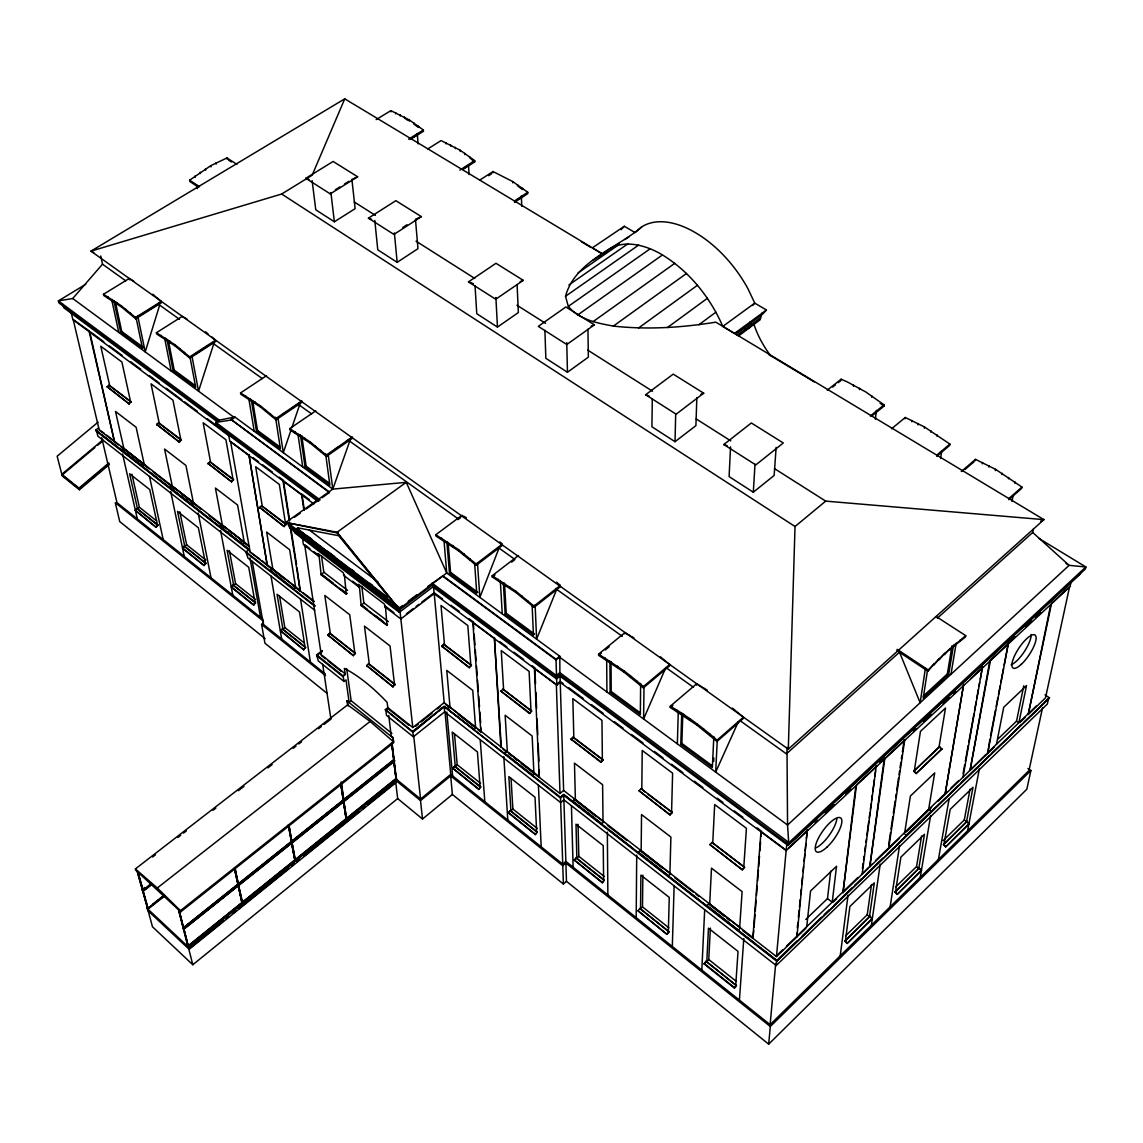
<?xml version="1.0" encoding="UTF-8"?>
<svg xmlns="http://www.w3.org/2000/svg" width="1143" height="1143" viewBox="0 0 1143 1143"><rect width="100%" height="100%" fill="white"/><g stroke="black" fill="none" stroke-linecap="round" stroke-linejoin="round"><path stroke-width="1.5" d="M660.411 656.825L669.655 664.569L669.627 665.84L643.352 687.872L624.021 672.127L624.021 670.841L598.618 654.096L624.921 632.622L630.193 635.665M624.921 633.894L624.921 632.622M630.307 676.97L630.307 675.699L624.021 670.841M636.58 682.1L636.594 680.828L630.307 675.699M636.194 917.6L636.708 855.05M637.937 910.728L667.026 934.388L668.998 931.616L639.894 908.471L637.937 910.728L667.026 934.388M638.994 790.727L670.112 814.93L672.27 812.287L641.137 788.656L638.994 790.727L670.112 814.93M640.637 683.414L640.351 714.618L610.133 692.372L609.933 661.111M639.894 908.471L668.998 931.959M641.137 788.656L645.366 792.256M641.152 850.706L641.537 814.559L670.898 837.062L669.927 873.081M641.809 789.17L642.223 750.48L672.613 773.182L671.584 811.759M643.352 687.872L643.366 686.6L669.655 664.569M643.98 686.614L643.609 719.018L665.826 667.512M668.355 931.102L669.269 897.412L640.894 875.152L640.537 908.985L642.495 906.885L642.866 875.138M652.296 398.821L651.924 426.782L675.027 441.698L695.916 425.625L696.844 397.621M675.027 441.698L675.699 413.723M438.712 710.975L444.184 706.631L412.752 732.234L385.334 709.603L387.806 707.674L412.794 727.548L444.17 702.631L501.306 747.151L494.376 637.623L500.905 747.479M732.434 708.117L743.35 717.204L743.264 718.476L717.018 741.45L696.887 725.062L670.284 707.46L670.312 706.188L696.601 683.814L702.145 687.029M677.156 711.603L677.199 710.332L670.312 706.188M677.356 743.864L678.285 711.546M672.327 946.475L674.113 886.082M713.832 736.578L712.332 767.596L680.771 744.379L681.742 713.261M680.771 744.379L681.857 743.436L682.785 714.046M788.299 749.179L795.028 526.509L825.703 501.12L1043.93 519.636L788.299 749.179L90.954 251.131L344.743 98.841L602.732 254.103M683.643 715.732L683.685 714.461L677.199 710.332M690.172 720.176L690.215 718.904L683.685 714.461M696.558 685.086L696.601 683.814M696.887 725.062L696.93 723.79L690.215 718.904M703.445 730.12L703.488 728.848L696.93 723.79M709.989 735.463L710.046 734.192L703.488 728.848M701.816 970.05L704.674 909.928M713.675 761.481L713.832 758.023M709.889 844.591L742.364 869.837L744.55 867.108L712.046 842.448L709.889 844.591L742.364 869.837M704.117 963.963L706.131 961.163L736.406 985.595L734.406 988.081L704.117 963.963L706.131 961.163M730.563 446.856L729.091 476.602L753.308 492.219L774.154 475.431L776.126 447.413M712.046 842.448L744.522 867.494M717.018 741.45L717.075 740.178L743.35 717.204M717.275 740.05L715.675 772.096L738.407 721.633M709.689 903.984L711.489 868.151L742.121 891.626L739.678 927.302M712.746 842.977L714.675 804.572L746.436 828.304L743.822 866.565M735.763 984.723L738.035 951.405L708.474 928.202L706.788 961.692L708.76 959.534L710.375 928.102M749.979 323.269L749.737 327.612L745.022 329.898M753.308 492.219L755.009 464.229M734.406 988.081L736.435 985.252M738.264 930.488L740.378 927.859L709.003 903.441L706.917 905.542L738.292 929.988M739.421 1000.096L743.793 938.603M752.837 938.232L760.995 831.475L786.17 850.206L776.468 956.605L752.837 938.232L753.78 930.731M754.051 927.173L755.009 914.714M755.28 911.157L756.095 900.484M756.509 895.14L757.195 886.239M757.595 880.91L758.423 870.223M758.695 866.665L759.509 855.993M759.924 850.649L760.595 841.748M761.009 836.419L761.424 831.075M762.081 313.011L760.138 319.783L738.435 336.099M786.984 747.308L787.556 825.032L788.827 844.52L559.899 674.641L559.813 656.253L446.727 572.986L406.265 482.317L332.813 489.118L285.736 522.48L337.185 532.952L399.136 609.105L446.727 572.986L443.97 540.268M565.856 861.393L562.742 864.108L560.47 797.214L563.713 794.456L565.856 861.393L770.125 1024.642L775.697 963.478M566.471 881.324L563.385 884.025L562.785 865.765L565.885 863.051L566.471 881.324L768.682 1044.159L770.296 1026.5L1030.9 770.511L1027.943 768.51M433.497 586.745L434.126 593.66L556.812 685.186L560.241 682.385L786.213 850.592L786.97 842.177M444.184 706.631L444.656 711.86L560.67 802.586L563.899 799.829L776.211 965.521L776.683 960.491L797.2 940.732M430.525 717.49L412.752 732.234L412.652 731.363L444.084 706.374L560.513 798.071L563.742 795.314L776.754 961.249L1049.517 697.816L1045.045 694.915M495.719 299.252L523.265 280.349L495.976 263.29L468.459 281.892L495.719 299.252L495.891 297.523L497.462 327.084L518.336 312.568L517.107 284.75M294.108 529.438L294.623 532.738L399.293 612.377L432.854 586.945L556.527 678.971L559.984 676.156L787.97 845.434L788.27 842.22M871.538 416.223L883.968 406.151L884.11 404.851L865.794 391.978L847.577 382.048L841.119 379.205L840.991 380.505L838.233 382.691M796.785 933.088L796.9 936.96L807.301 829.704M797.314 927.83L797.857 922.572M798.385 917.315L799.1 910.314M799.457 906.799L800.171 899.798M800.7 894.54L801.243 889.283M801.772 884.025L802.486 877.01M803.029 871.752L803.558 866.494M804.1 861.25L804.801 854.235M805.158 850.735L805.872 843.72M806.415 838.462L806.944 833.204M853.45 386.32L853.578 385.02M859.479 389.606L859.607 388.306M806.744 926.673L810.573 890.954L836.547 866.251L832.233 902.17L827.489 898.612L830.704 871.223M871.652 397.178L871.795 395.878M875.381 419.167L876.381 410.451M855.807 786.17L842.977 892.654L862.165 874.195L876.295 765.553M842.977 892.654L856.536 784.755L876.81 765.91M905.113 418.781L905.285 417.481L924.516 426.982L949.89 444.084L949.704 445.399L936.76 456.3M840.234 955.819L848.035 895.255M911.828 421.767L912 420.467M844.891 941.118L870.023 916.243L872.166 918.915L847.092 943.489L844.891 941.118L870.023 916.243M845.491 940.246L849.892 906.513L874.309 882.853L869.466 916.772L867.237 914.743L871.509 884.511M847.092 943.489L872.238 918.429M918.086 424.867L918.258 423.567M862.394 868.609L863.108 863.365M863.579 859.879L864.051 856.378M864.751 851.135L865.465 845.906M865.937 842.405L866.408 838.919M866.88 835.419L868.751 821.446M869.223 817.959L869.937 812.716M870.409 809.215L871.109 803.972M871.58 800.486L872.295 795.242M872.766 791.756L874.409 779.526M874.881 776.026L875.595 770.796M924.344 428.282L924.516 426.982M869.766 866.88L884.839 758.438L904.727 739.935L888.625 848.749L869.766 866.88L884.325 758.08L879.739 762.352M930.745 432.111L930.931 430.797M936.974 436.14L937.146 434.826M871.38 925.23L880.196 864.237M940.618 458.443L941.632 451.456M888.668 844.906L890.483 832.618M890.997 829.104L892.812 816.816M893.326 813.302L895.14 801.014M895.669 797.514L896.183 793.999M896.698 790.485L898.512 778.197M899.027 774.697L899.555 771.182M900.07 767.667L900.841 762.41M901.37 758.895L901.884 755.38M902.399 751.88L904.213 739.592M925.401 668.384L920.144 702.745L899.512 652.196M890.14 906.828L899.555 845.591M927.516 670.255L923.215 698.202L948.619 674.784L953.548 644.995M928.202 669.941L897.184 649.353L896.998 650.638L928.002 671.227L928.202 669.941L944.704 653.41L965.721 635.651L936.246 616.577M894.998 892.097L919.315 868.008L921.429 870.637L897.184 894.412L894.998 892.097L919.315 868.008M904.113 833.376L906.37 835.533M913.743 771.339L939.56 746.665L941.818 749.222L916.086 773.54L913.743 771.339L939.56 746.665M895.598 891.226L900.898 857.121L924.487 834.261L918.786 868.537L916.557 866.565L921.601 836.004M904.727 832.475L910.399 796.028L934.703 772.911L928.616 809.515M914.371 770.411L920.444 731.406L945.504 708.046L938.989 747.193M897.184 894.412L921.515 870.152M916.086 773.54L941.918 748.665M928.002 671.227L934.031 663.897M933.831 665.183L939.389 658.511M975.293 460.672L975.508 459.372L995.567 469.33L1021.928 487.061L1021.685 488.361L1008.812 499.691M939.189 659.797L944.704 653.41M944.504 654.696L950.09 648.481M923.201 696.173L947.347 673.941L951.962 645.909M982.308 463.815L982.523 462.515M949.89 649.781L955.062 645.281L955.277 643.995M950.99 674.284L956.162 643.238M988.824 467.073L989.052 465.758M920.272 877.238L930.645 815.616M931.359 811.487L929.159 808.987L906.613 830.975M955.062 645.281L960.163 641.123L960.377 639.823M965.721 635.651L965.506 636.951L960.163 641.123M995.339 470.63L995.567 469.33M963.349 686.071L945.047 794.499L962.963 777.269L982.494 666.798M945.047 794.499L963.649 684.328M1002.011 474.602L1002.24 473.302M938.417 859.436L949.061 799.214M943.475 844.677L967.021 821.36L969.107 823.932L945.632 846.934L943.475 844.677L967.021 821.36M1008.469 478.788L1008.712 477.488M944.061 843.82L950.19 809.373L973.022 787.27L966.507 821.86L964.292 819.931L970.064 789.099M945.632 846.934L969.207 823.431M1014.884 483.26L1015.127 481.946M1012.026 501.434L1012.984 496.205M963.12 773.454L964.706 764.71M965.349 761.209L968.207 745.479M968.835 741.978L973.922 714.004M974.565 710.503L976.151 701.773M976.779 698.273L978.365 689.529M979.008 686.029L979.637 682.528M980.28 679.042L981.866 670.298M989.652 661.597L970.064 770.439L987.681 753.494L1008.483 642.637L1014.927 636.651M970.064 770.439L990.467 660.183L1008.983 642.966M967.592 830.79L979.422 768.51M987.681 753.494L989.867 739.364M990.524 735.906L995.51 710.003M996.182 706.545L997.839 697.916M998.511 694.458L1000.168 685.814M1000.839 682.371L1003.497 668.555M1004.154 665.097L1008.14 644.366M937.36 618.163L1032.7 532.467L1033.358 529.109M996.453 744.293L1003.725 707.288L1026.528 685.6L1018.899 722.719L1016.541 721.162L1023.785 685.729M1050.688 604.79L1028.243 714.489L1045.488 697.902L1069.634 586.545L1051.546 603.375L1028.243 714.489M1042.602 707.517L1028.971 770.553L770.125 1024.642M1071.062 581.944L1070.062 586.545L786.213 850.592M1030.9 770.511L1026.828 789.241L768.682 1044.159M1049.517 697.816L776.754 961.249M1040.73 521.122L1043.93 519.636L715.804 322.155C682.014 327.627 647.495 329.87 613.377 326.084C597.189 323.112 579.358 319.783 568.314 306.381L565.499 296.294C575.158 260.861 616.677 248.631 641.98 226.7A91.654 52.607 54.1 0 1 694.915 232.386A91.669 52.621 54.1 0 1 748.022 288.865L754.751 303.124L766.439 310.01L763.138 313.639L735.549 334.356M159.663 305.124L145.204 351.901L137.746 315.882L137.746 316.982L148.076 310.525M213.755 343.843L198.539 391.177L192.095 356.802M318.968 500.877L216.17 424.424L215.813 422.424L219.242 420.138L234.844 416.995L332.813 489.118L350.001 440.426M290.679 431.068L283.307 452.671L278.006 418.209M291.822 427.739L299.766 404.465M499.348 547.297L479.86 597.389L477.474 562.97M557.012 588.559L536.596 639.166L535.138 604.818M344.743 98.841L312.139 175.236L281.664 194.024L90.954 251.131L93.74 252.517M330.27 193.881L330.898 192.524L334.37 221.799L355.116 208.655L351.915 179.408L357.645 176.779L333.142 161.463L305.81 178.294L330.27 193.881L357.645 176.779M602.275 882.796L604.233 880.096L576.243 857.85L574.3 860.036L602.275 882.796L604.233 880.096M574.315 860.536L576.243 857.85M535.31 834.619L537.224 831.961L510.335 810.544L508.406 812.673L535.31 834.619L537.224 831.961M508.435 813.173L510.335 810.544M478.746 789.456L480.631 786.855L454.7 766.196L452.785 768.282L478.746 789.456L480.631 786.855M452.828 768.768L454.7 766.196M399.136 609.105L337.085 532.238L285.736 522.48M667.041 933.902L668.998 931.616M218.17 421.081L58.864 302.881L58.393 300.895L72.723 298.509L102.513 264.19L100.727 255.989M303.738 649.724L305.524 647.267L282.421 628.864L280.564 630.793L303.738 649.724L280.564 630.793M280.649 631.293L282.421 628.864M427.896 586.359L442.927 575.858L556.012 659.325L556.812 685.186M253.746 605.09L255.489 602.675L233.215 584.973L231.372 586.845L253.746 605.09L231.472 587.345L233.215 584.973M204.111 565.542L205.84 563.185L184.323 546.083L182.509 547.911L204.111 565.542L182.609 548.411L184.323 546.083M156.177 527.352L157.877 525.023L137.074 508.492L135.274 510.292L156.177 527.352L135.274 510.292M135.388 510.792L137.074 508.492M752.565 305.538L754.751 303.124L722.805 326.412C710.203 297.437 689.515 271.577 662.454 254.946C645.109 244.373 618.834 237.287 603.104 254.375L592.303 247.874L624.321 226.271L635.122 232.629L641.98 226.7M621.092 229.714L624.321 226.271M303.667 649.224L305.524 647.267M578.044 824.274L578.815 856.307L576.858 858.336L576.001 824.217L603.247 845.591L603.604 879.596M253.646 604.59L255.489 602.675M600.904 762.324L603.018 759.738L573.172 737.092L571.043 739.092L600.904 762.324L603.018 759.738M571.057 739.65L573.172 737.092M511.05 778.397L512.864 809.03L510.921 811.016L508.849 776.654L535.024 797.228L536.624 831.49M204.011 565.042L205.84 563.185M529.495 713.461L531.595 710.932L502.977 689.172L500.863 691.115L529.495 713.461L531.595 710.932M742.393 869.294L744.55 867.108M156.062 526.837L157.877 525.023M454.5 733.92L457.186 764.724L455.271 766.639L452.214 732.091L477.431 751.937L480.06 786.398M469.344 667.626L471.416 665.155L443.884 644.223L441.784 646.109L469.344 667.626L441.784 646.109M392.978 686.786L395.021 684.371L368.732 663.697L366.632 665.555L392.978 686.786L366.632 665.555M441.827 646.667L443.884 644.223M670.127 814.387L672.27 812.287M845.763 935.717L867.237 914.743M895.798 886.854L916.557 866.565M943.089 840.662L964.292 819.931M366.703 666.098L368.732 663.697M353.358 655.596L355.373 653.21L329.77 633.079L327.684 634.908L353.358 655.596L327.684 634.908M583.344 809.93L601.561 824.103L603.647 821.917L574.758 799.086L572.714 801.572M327.77 635.451L329.77 633.079M906.456 835.004L931.445 810.973M802.329 935.788L821.56 917.272M824.117 914.8L829.246 909.857M834.376 904.927L852.335 887.64M854.893 885.168L861.308 878.996M866.437 874.052L883.11 858.007M886.954 854.292L893.369 848.12M897.212 844.42L913.871 828.318M919.001 823.431L945.933 797.5M949.776 793.799L957.477 786.384M961.32 782.684L976.708 767.867M981.837 762.924L989.538 755.523M992.095 753.051L1007.483 738.235M1013.898 732.049L1021.585 724.648M1024.157 722.176L1038.258 708.589M1044.673 702.416L1048.517 698.716L1047.359 704.017L776.211 965.521M997.839 739.121L1016.541 721.162M775.983 956.234L782.655 949.833M786.413 946.218L857.85 877.538M871.809 864.122L862.165 874.195M875.581 860.493L947.133 791.713M950.962 788.013L958.648 780.64M985.952 754.394L962.963 777.269M987.209 753.18L1036.23 706.06M776.468 956.605L805.829 928.316M832.776 902.399L836.619 898.698M862.279 874.024L868.694 867.851M889.225 848.106L899.498 838.233M905.913 832.075L931.574 807.387M937.989 801.229L944.404 795.057M988.038 753.094L994.453 746.936M1020.113 722.247L1025.242 717.318M805.815 919.386L827.489 898.612M284.121 526.523L286.093 524.223L261.747 505.706L259.69 507.421L284.121 526.523L259.69 507.421M279.621 596.346L284.807 627.507L282.935 629.264L277.063 594.317L299.495 611.948L305.01 646.867M259.79 507.978L261.747 505.706M788.827 844.52L1085.407 568.971L1085.85 566.957L1038.701 538.296M787.97 845.434L1079.992 574.1M815.002 822.546L817.559 820.16M825.26 813.016L834.233 804.672M845.777 793.928L850.906 789.17M913.257 731.177L915.843 728.777M923.601 721.576L931.345 714.361M942.975 703.545L949.433 697.544M953.319 693.93L955.905 691.529M1025.242 627.05L1031.7 621.049M1035.572 617.449L1040.73 612.648M788.713 847.835L807.815 830.075M970.436 678.813L983.009 667.126M231.543 481.774L233.486 479.517L210.055 461.743L208.012 463.401L231.543 481.774L208.012 463.401M229.4 550.683L235.572 583.644L233.701 585.359L227.114 550.326L248.731 567.285L255.003 602.29M208.126 463.972L210.055 461.743M447.384 708.574L449.428 706.717L476.174 727.92L474.102 729.434L447.442 709.103M179.38 442.098L181.294 439.898L158.706 422.767L156.691 424.382L179.38 442.098L156.691 424.382M469.302 667.069L471.416 665.155M179.822 511.778L186.638 544.782L184.795 546.454L177.508 511.378L198.368 527.752L205.369 562.799M156.805 424.939L158.706 422.767M900.284 651.481L786.413 753.851L739.95 720.576M392.921 686.243L395.021 684.371M129.088 403.865L130.974 401.707L109.185 385.162L107.185 386.748L129.088 403.865L107.185 386.748M107.313 387.306L109.185 385.162M131.931 474.216L139.36 507.221L137.531 508.849L129.602 473.774L149.747 489.59L157.405 524.666M353.287 655.053L355.373 653.21M1009.04 498.391L1021.928 487.061M961.292 471.53L975.508 459.372M964.963 469.516L974.007 461.772M560.499 797.4L563.728 794.656L574.943 803.372M670.284 707.46L672.913 705.231M559.999 793.528L556.355 684.514L534.41 668.141L539.225 777.34L559.999 793.528L563.628 790.442L560.027 675.513M109.214 464.615L79.396 489.747L78.981 488.118L108.828 462.972M109.028 463.801L79.196 488.933L62.008 475.088L94.869 447.613M284.036 525.951L286.093 524.223M936.946 455L949.89 444.084M242.845 544.74L244.731 542.539L221.885 524.766L220.013 526.937M539.225 777.34L539.325 769.953M102.884 439.912L61.793 474.274L78.981 488.118M97.598 445.313L101.713 441.884M98.112 422.138L57.15 456.214L62.222 475.902L79.396 489.747M610.133 692.372L611.205 691.472L611.048 661.954M231.443 481.203L233.486 479.517M191.981 505.106L193.839 502.949L171.793 485.804L169.95 487.932M422.51 819.017L452.371 794.456L450.685 775.94L420.51 800.586L422.51 819.017L397.678 798.586L395.707 782.226L367.932 804.615M891.497 428.796L905.285 417.481M392.049 742.936L396.435 779.312L420.567 799.014L450.728 774.397L445.056 712.303M624.021 672.127L598.632 655.368L601.261 653.224M605.204 649.996L609.148 646.781M559.899 674.641L556.427 677.47L432.297 585.159L432.111 583.173L556.355 675.499L559.827 672.67L788.999 842.577L1085.85 566.957L1069.105 565.356L1066.048 563.485M557.641 683.471L560.213 681.371L563.07 683.5M148.161 910.885L152.49 926.787L192.796 964.749L397.678 798.586M870.309 416.052L884.11 404.851M179.265 441.541L181.294 439.898M556.012 659.325L559.813 656.253M144.718 464.744L142.761 466.315L121.487 449.742L123.43 448.185L144.804 465.115L123.43 448.185M242.387 902.47L294.794 860.279M295.208 859.95L346.115 818.974L343.629 801.386M346.529 818.645L395.992 778.826M395.807 780.398L396.064 782.526L189.152 949.304L178.651 910.257M189.295 945.461L396.735 779.126L188.624 947.261L147.247 908.485M188.509 946.79L396.735 779.126M223.499 920.987L188.781 948.976L192.796 964.749M226.285 918.758L229.057 916.515M233.229 913.157L236.001 910.914M238.773 908.685L288.765 868.394M291.551 866.151L294.322 863.922M297.109 861.679L299.88 859.45M304.052 856.093L359.588 811.33M362.374 809.087L365.146 806.844M187.781 946.104L396.007 778.512M344.757 799.328L394.464 760.252L394.592 761.252L183.752 929.188L394.535 760.752M385.848 710.16L386.491 715.389L413.337 736.821L444.656 711.86M183.137 927.887L393.721 759.652M238.387 884.068L291.408 841.705M291.822 841.362L343.3 800.243L340.828 783.769M343.714 799.914L393.706 759.966M183.266 928.359L343.9 800.071L341.171 781.955M183.38 928.845L394.464 760.252M239.987 883.925L290.179 843.791M295.637 861.079L292.008 842.348L342.057 802.343M345.243 799.786L392.449 762.067M347.843 704.702L135.388 868.909L135.703 870.08L180.751 911.814L393.721 742.721L393.106 737.635L391.235 736.121L388.749 715.489M415.623 726.262L418.338 724.091M421.067 721.919L431.983 713.261M437.44 708.931L440.169 706.76M503.349 582.659L505.149 614.091L533.438 634.908L534.51 634.036L506.235 613.248L504.549 583.559M433.254 715.318L435.983 713.146M128.959 403.293L130.974 401.707M832.704 387.063L835.462 384.877M322.283 650.553L316.597 654.839L318.297 660.954L343.943 681.428L345.986 679.856L349.129 702.273L347.101 700.959L347.643 704.86L370.118 721.433L393.378 741.678L393.106 737.635M180.751 911.814L180.451 910.657L393.578 741.521M827.289 390.149L841.119 379.205M152.791 904.127L163.992 895.326M164.349 895.369L147.861 908.342L143.132 890.954L151.476 884.439M164.535 895.54L147.604 908.814L137.503 871.738M164.563 896.083L147.947 909.142L137.146 871.409M560.299 585.416L560.327 586.702L534.067 607.362L534.01 606.09L560.299 585.416L556.498 582.173M198.353 187.109L189.881 181.48L189.652 180.208L210.769 165.664L226.971 157.948L236.887 164.363M505.149 614.091L506.235 613.248M723.805 444.541L751.337 422.981L783.298 442.984L755.794 464.915L723.805 444.541L727.177 445.699M135.388 868.909L157.305 887.968L370.118 721.433M385.434 710.475L387.906 708.546L387.163 702.402A97.355 35.976 52.1 0 0 344.386 668.455L345.257 674.613L342.8 676.485L316.725 655.711L322.412 651.439M151.362 884.239L142.732 890.954L142.118 889.654L144.918 887.468M142.832 890.326L151.219 883.468M143.089 891.283L151.648 884.611M152.576 857.021L155.391 854.85M177.894 837.462L180.708 835.29M183.509 833.104L186.323 830.932M213.041 810.273L215.856 808.101M238.344 790.713L243.973 786.355M267.876 767.882L272.091 764.624M293.179 748.308L295.994 746.136M298.809 743.964L301.623 741.793M318.497 728.748L321.297 726.562M324.112 724.391L331.141 718.961M138.003 872.566L143.046 890.14L142.118 889.654M348.929 702.431L351.144 700.716L346.686 668.584M534.067 607.362L515.907 592.517L492.276 576.986L492.19 575.715L518.465 555.541M492.276 576.986L495.033 574.872M511.621 562.142L514.379 560.013M342.8 676.485L345.129 673.727L321.24 654.725M406.422 613.777L413.352 608.505M416.123 606.404L418.909 604.29M421.681 602.19L432.768 593.76M434.126 593.66L400.836 618.949L384.791 606.704L384.505 604.176L358.445 584.316L358.759 586.859L359.416 586.373L352.587 581.173M502.42 545.34L476.188 565.299L476.102 564.013L502.349 544.054L499.905 541.953M703.702 393.192L676.142 414.18L645.638 394.749L673.213 374.132L703.702 393.192L700.988 394.264M286.093 523.223L287.193 522.437L289.736 527.88L398.607 610.662L432.297 585.159M474.645 563.485L476.745 593.203L449.47 573.129L450.542 572.314L448.099 542.568M384.791 606.704L385.448 606.219L386.963 625.392L387.548 624.321M402.607 605.49L398.378 608.676L398.607 610.662M408.222 601.247L416.652 594.86M387.148 597.803L387.92 596.132L338.785 535.738L297.909 527.88L297.023 528.509L387.148 597.803L387.92 596.132M737.121 335.285L760.295 317.883M386.963 625.392L361.145 605.561L363.874 602.89L361.802 586.402M361.145 605.561L359.416 586.373M321.483 555.698L323.84 572.2L321.14 574.815L346.258 594.117L344.4 574.929L343.757 575.415L358.759 586.859M476.188 565.299L458.643 550.926L435.912 536.024L435.797 534.738L462.015 515.25M457.972 519.622L460.729 517.565M698.902 324.741L715.947 312.153M346.258 594.117L346.829 593.06M766.439 310.01L734.506 333.456L722.805 326.412M326.941 693.244L264.933 643.195L261.59 624.407L263.633 622.906M667.412 327.57L707.417 298.28M321.14 574.815L319.068 555.612L313.825 551.626M313.868 601.718L300.223 591.074L297.066 567.985M638.537 328.027L697.487 285.25M544.911 330.413L545.84 358.302L567.457 372.261L588.359 357.145L587.945 329.241M302.123 536.024L303.424 544.654L318.426 556.098L319.068 555.612M337.085 532.238L406.265 482.317M337.185 532.952L338.299 532.138M613.377 326.084L686.5 273.477M267.262 565.399L248.903 454.557L267.262 565.399L250.131 552.04L230.557 441.484L248.474 454.857M592.917 321.754L674.784 263.319M594.374 324.826L566.799 344.529L538.282 326.369L565.842 306.981L594.374 324.826L591.145 326.155M297.18 529.509L297.909 527.88M577.615 315.039L662.454 254.946M294.465 517.279L300.295 513.15M306.11 509.035L316.297 501.806M322.112 497.691L329.398 492.533L329.041 491.804L231.086 419.495L234.844 416.995M98.669 428.039L95.669 429.982L249.288 549.597L246.088 551.869L246.245 552.755L314.554 606.076M250.131 552.04L259.761 558.956M568.314 306.381L650.181 248.774M326.412 456.443L352.487 438.24L352.33 436.955L326.241 455.157L326.412 456.443L310.382 443.255L289.908 429.911L289.708 428.625L315.754 410.837M565.499 296.294L638.623 245.102M578.144 272.906L618.163 245.073M325.598 453.6L329.856 485.132L305.081 466.916L306.153 466.173L301.852 436.397M568.885 284.993L627.836 243.873M335.07 449.256L337.871 447.299M346.3 441.427L349.101 439.469M737.149 332.342L751.108 322.669L750.037 322.04M603.104 254.375L607.476 251.403M614.748 246.459L619.106 243.502M624.935 239.544L629.293 236.587M275.506 417.238L280.392 448.756L256.446 431.14L257.518 430.411L252.632 400.664M281.992 414.838L286.193 411.994M290.393 409.151L300.18 402.522M233.458 418.495L231.186 420.024L215.813 422.424L320.111 499.948M240.559 392.921L260.318 405.751L275.849 418.552L301.881 400.922L302.052 402.207L276.049 419.838L260.518 407.037L240.773 394.206L240.559 392.921L266.519 375.69M514.436 201.068L527.752 192.267L512.721 181.566L493.004 171.536L479.703 180.165M515.379 200.997L522.737 196.125L521.351 195.939M514.493 202.354L527.795 193.553L527.752 192.267M114.514 441.827L89.583 331.199L73.209 319.569L99.17 429.882L114.514 441.827L89.168 331.456M374.79 220.456L377.776 249.817L397.164 262.333L417.967 248.674L415.466 219.285L421.396 216.641L395.835 200.668L368.417 218.17L393.935 234.429L421.396 216.641M402.822 227.471L407.037 224.742M488.632 175.693L491.59 173.779M99.47 430.125L103.97 433.054M215.513 340.2L215.741 341.486L189.895 358.159L189.652 356.887L215.513 340.2L211.626 336.842M194.767 354.316L209.598 344.743M190.124 357.688L195.71 387.377L173.136 370.761L174.193 370.075L168.378 340.414M459.9 170.078L474.674 160.606L460.115 150.204L441.084 140.575L427.796 148.933M462.458 169.15L468.33 165.378M462.944 169.464L474.759 161.877L474.674 160.606M592.774 260.475L601.304 255.018M113.929 300.838L120.701 332.17L142.432 348.158L143.489 347.486L121.758 331.499L115.372 301.909M189.895 358.159L175.208 346.015L156.677 333.999L156.42 332.727L182.208 316.411L186.952 319.026M120.701 332.17L121.758 331.499M335.399 189.709L339.914 186.909M344.414 184.094L348.915 181.28M161.206 301.423L161.463 302.695L135.746 318.783L135.474 317.511L161.206 301.423L156.205 297.08M151.033 308.667L159.877 303.138L159.148 302.495M408.608 139.189L423.367 130.002L409.237 119.886L390.877 110.614L376.147 119.615M411.28 138.36L418.624 133.788L417.281 133.617L418.109 143.847M410.194 139.532L423.467 131.259L423.367 130.002M135.746 318.783L121.558 307.038L103.77 295.537L103.499 294.265L129.159 278.521L133.702 281.007M85.754 284.264L58.393 300.895L219.242 420.138M520.151 281.678L523.265 280.349M95.669 429.982L99.37 433.026M246.245 552.755L247.931 558.027L314.711 610.248M645.638 394.749L648.981 395.907M468.459 281.892L473.316 283.621M368.417 218.17L371.604 219.313M305.81 178.294L308.953 179.422M103.499 294.265L121.287 305.752L135.474 317.511M463.486 516.093L466.43 517.75M156.42 332.727L174.95 344.729L189.652 356.887M289.708 428.625L310.21 441.97L326.241 455.157M435.797 534.738L458.543 549.64L476.102 564.013M492.19 575.715L515.85 591.231L534.01 606.09M405.851 119.072L408.18 120.458M581.416 241.759L590.545 247.245M768.61 354.444L814.259 381.919M631.507 636.422L633.994 637.965M703.531 687.843L707.417 690.258M354.301 201.997L375.39 215.384M416.052 241.187L474.788 278.449M516.965 305.21L545.582 323.369M587.745 350.129L652.51 391.22M696.187 418.938L730.82 440.912M774.497 468.63L825.703 501.12M334.37 221.799L315.768 209.798L312.11 180.565M497.462 327.084L476.774 313.725L475.045 285.921M281.664 194.024L795.028 526.509M228.586 160.12L231.415 161.963M947.347 673.941L948.619 674.784M189.652 180.208L199.539 186.78M518.893 186.909L522.565 189.509L522.508 188.238M102.513 264.19L125.744 280.835M159.134 304.738L179.465 319.297M212.855 343.2L262.233 378.547M298.537 404.536L311.596 413.895M349.358 440.927L458.257 518.893M498.905 548.011L514.879 559.441M555.541 588.545L622.335 636.365M667.355 668.598L693.487 687.314M257.518 430.411L280.064 446.984M306.153 466.173L329.555 483.36M450.542 572.314L477.831 592.374M174.193 370.075L195.367 385.648M611.205 691.472L640.051 712.689M681.857 743.436L711.989 765.596M72.723 298.509L234.601 417.738M329.398 492.533L231.086 419.495M442.67 576.158L556.027 659.854L559.499 657.054L787.556 825.032L1069.105 565.356L1032.7 532.467M217.299 421.724L63.737 307.71L62.951 304.424M91.011 332.256L103.784 341.757M109.457 345.986L122.23 355.487M130.745 361.817L140.689 369.218M149.204 375.547L159.134 382.948M166.235 388.22L181.837 399.836M184.68 401.95L197.453 411.451M207.397 418.852L215.913 425.182M220.17 428.354L228.686 434.683M568.785 687.743L583.044 698.359M591.617 704.731L603.033 713.218M614.448 721.719L623.006 728.091M631.565 734.463L642.98 742.95M654.396 751.451L662.954 757.823M671.527 764.181L682.942 772.682M694.358 781.169L702.916 787.541M717.19 798.157L722.89 802.415M734.306 810.901L742.864 817.274M757.137 827.889L759.995 830.018M220.999 429.282L318.025 501.491M228.9 435.74L72.838 319.583L70.823 310.982M253.032 457.643L258.561 461.758M262.69 464.844L272.348 472.059M279.249 477.202L283.393 480.289L289.679 520.622M309.139 499.491L301.981 494.147L304.324 509.921M434.154 592.717L442.527 598.961M450.913 605.219L459.3 611.462M469.073 618.763L473.259 621.878L473.788 628.964M499.948 641.78L506.921 646.981M513.907 652.182L523.665 659.468M532.038 665.712L534.838 667.798L535.524 683.643M493.947 637.951L472.831 622.221L480.889 731.891M313.782 503.877L229.8 441.227L228.571 434.311M880.153 403.279L883.968 406.151M309.353 530.052L378.276 582.173M573.186 737.478L603.033 760.124M648.21 794.414L672.255 812.673M109.285 385.562L131.059 402.093M158.791 423.153L181.38 440.298M210.126 462.143L233.558 479.917M307.896 536.338L312.125 539.539M327.584 551.269L334.613 556.612M351.472 569.4L354.287 571.543M369.76 583.273L372.561 585.402M297.023 528.509L387.034 596.803M287.193 522.437L400.236 608.262L398.378 608.676L289.422 525.894M571.043 739.092L600.889 761.781M261.818 506.092L286.164 524.608M443.913 644.609L471.445 665.555M531.609 711.317L502.977 689.172M500.863 691.115L529.466 712.903M309.896 548.626L304.652 544.625L321.369 655.611L325.355 658.768M385.448 606.219L393.864 612.634M323.84 572.2L347.586 590.402M363.874 602.89L388.349 621.649M321.783 574.343L332.942 582.916M341.328 589.345L346.901 593.646M361.788 605.076L367.232 609.248M375.375 615.505L383.534 621.763M321.054 574.243L346.186 593.546M361.074 604.976L386.891 624.821M470.945 158.934L474.759 161.877M106.713 435.183L249.517 546.225M563.628 790.442L753.237 937.846M225.985 528.28L221.885 524.766M228.671 530.366L244.731 542.539M115.457 442.712L118.258 444.898M121.058 447.07L149.019 468.816M153.205 472.073L175.579 489.475M182.58 494.919L200.754 509.049M209.14 515.579L225.914 528.623M228.714 530.809L231.515 532.981M239.901 539.496L248.288 546.025M573.515 798.971L596.046 816.502M607.319 825.26L627.036 840.591M641.123 851.549L662.24 867.98M674.913 877.838L693.229 892.069M696.044 894.269L698.859 896.455M708.717 904.127L724.205 916.172M727.019 918.358L729.834 920.544M742.521 930.402L752.38 938.074M169.836 487.404L191.881 504.577M219.913 526.409L242.759 544.211M572.7 801.057L601.575 823.546M563.713 794.456L776.826 960.406M102.17 435.197L156.634 477.603M159.42 479.789L212.484 521.108M215.27 523.28L239.016 541.768M241.802 543.939L248.788 549.383M577.744 805.558L580.544 807.744M608.562 829.561L632.379 848.106M639.38 853.564L663.197 872.109M670.198 877.567L694.015 896.112M696.816 898.298L699.63 900.484M702.431 902.656L724.848 920.115M727.648 922.301L730.448 924.487M733.249 926.659L755.666 944.118M758.466 946.304L761.267 948.49M764.067 950.662L776.683 960.491M95.883 430.868L249.445 550.483L249.288 549.597M262.39 560.999L300.623 590.788M303.352 592.917L314.268 601.418M501.306 747.151L539.625 776.997M294.708 586.516L272.334 568.743L270.334 570.443L294.051 588.945L296.108 587.602M267.448 565.699L284.193 578.758M292.565 585.287L299.552 590.731M445.656 704.602L449.856 707.874M458.257 714.418L475.045 727.505M477.845 729.691L480.646 731.877M503.034 749.322L505.835 751.508M508.635 753.694L511.435 755.866M514.236 758.052L517.036 760.238M521.237 763.51L538.039 776.597M315.311 606.047L97.841 436.14L96.583 430.84M444.084 706.374L560.47 797.214M329.827 633.465L355.43 653.596M368.775 664.083L395.064 684.743M139.36 507.221L156.605 520.908M186.638 544.782L205.84 560.027M235.572 583.644L255.532 599.504M578.815 856.307L604.218 876.481M642.495 906.885L668.926 927.873M708.76 959.534L736.349 981.437M137.146 508.849L157.948 525.38M184.394 546.425L205.911 563.542M233.286 585.316L255.561 603.033M576.258 858.193L604.233 880.439M706.103 961.492L736.406 985.595M327.998 660.883L341.271 671.441M387.906 708.546L408.723 725.105M284.807 627.507L304.138 642.88M457.186 764.724L480.617 783.355M512.864 809.03L537.21 828.404M316.597 654.839L342.671 675.613M385.334 709.603L412.766 731.606L413.337 736.821M574.3 860.036L602.275 882.31M704.145 963.478L734.449 987.609M282.478 629.221L305.581 647.624M454.728 766.539L480.66 787.198M510.364 810.887L537.239 832.304M452.785 768.282L478.717 788.97M508.406 812.673L535.281 834.133M262.89 619.263L116.972 502.649L101.727 437.755M263.276 621.049L115.286 502.691L119.729 521.579L265.205 638.723M565.885 863.051L770.296 1026.5M325.369 674.013L263.376 624.364L252.246 561.427M450.728 774.397L562.742 864.108M261.59 624.407L325.526 675.642M450.685 775.94L562.785 865.765M351.144 700.716L391.892 733.435M347.101 700.959L392.906 737.792M452.371 794.456L563.385 884.025M393.835 760.952L396.178 778.983L393.849 762.424M395.449 780.097L420.51 800.586M205.569 331.813L207.955 333.77M152.748 294.237L155.062 296.137M343.843 801.214L341.243 783.441M346.343 818.488L343.672 800.743L346.943 819.76M710.046 734.192L717.075 740.178M636.594 680.828L643.366 686.6M913.8 770.953L916.172 772.982M291.636 841.205L289.036 825.189M295.023 859.779L288.85 825.032M238.201 883.896L235.058 868.037M238.344 885.539L242.13 902.984L238.201 885.039M242.202 902.313L234.872 867.866M179.394 910.942L183.366 927.702M939.489 747.051L941.818 749.222M142.961 890.783L148.047 908.499L147.118 908.013L147.804 910.557L189.152 949.304M183.98 929.002L188.138 946.447M943.532 844.334L945.732 846.449M895.055 891.754L897.255 893.926M157.305 887.968L180.451 910.657M844.934 940.789L847.163 943.004M966.949 821.703L969.107 823.932M919.258 868.351L921.429 870.637M869.966 916.572L872.166 918.915M138.046 872.223L142.875 889.983M179.065 910.242L183.552 927.873L237.944 884.411L234.429 868.223M178.522 909.757L187.895 946.575M109.671 385.534L100.784 346.258L121.915 362.031L130.488 401.336M123.887 448.542L115.5 411.451L136.131 427.268L144.247 464.372M122.587 454.028L137.331 518.922M111.743 299.909L118.801 332.456M242.816 903.613L238.416 884.868M149.476 476.417L163.206 539.61M234.615 868.38L238.13 884.582L234.601 869.68M107.985 296.823L108.271 298.094M116.686 302.424L116.972 303.695M112.3 299.466L112.571 300.738M121.287 305.752L121.558 307.038M125.83 309.296L126.101 310.582M130.445 313.125L130.716 314.411M135.903 316.797L142.432 348.158M170.707 491.547L184.266 556.427M129.159 278.521L129.416 279.806M159.206 423.139L151.033 383.805L172.95 400.164L180.794 439.526M172.279 486.175L164.563 449.056L185.938 465.458L193.353 502.577M171.793 485.804L193.839 502.949M198.182 513.021L211.026 577.815M161.106 335.413L161.363 336.685M166.949 339.342L173.136 370.761M165.606 338.185L165.849 339.457M164.663 338.357L171.121 370.975M170.178 341.257L170.436 342.543M174.95 344.729L175.208 346.015M179.68 348.401L179.922 349.687M220.556 530.466L232.815 595.232M184.452 352.358L184.695 353.644M210.569 462.129L203.168 422.753L225.914 439.755L232.958 479.131M222.385 525.166L215.413 488.047L237.587 505.035L244.231 542.153M288.665 824.875L291.579 841.862L288.236 825.203M291.765 842.848L294.98 860.436L291.694 844.12M288.45 825.046L291.522 841.862M291.579 842.677L294.908 860.436M249.946 557.913L260.518 617.363M196.796 185.18L197.382 188.595M195.096 175.965L195.31 177.222M271.034 576.115L281.664 639.008M200.225 172.264L200.439 173.536M245.588 395.821L245.802 397.107M262.276 506.106L255.675 466.73L279.335 484.432L285.55 523.808M272.848 569.143L266.633 532.066L289.665 549.754L295.523 586.816M205.411 168.864L205.626 170.136M210.769 165.664L210.984 166.935M248.803 398.536L254.217 431.254M251.26 399.636L256.446 431.14M250.374 398.793L250.588 400.079M255.246 402.079L255.46 403.365M216.027 162.849L216.227 164.121M260.318 405.751L260.518 407.037M226.971 157.948L227.171 159.206M265.319 409.637L265.519 410.923M300.552 599.203L310.382 662.011M270.362 413.809L270.562 415.095M291.322 531.152L296.523 564.471M289.265 520.922L282.964 480.574L301.552 494.448L303.895 510.221M290.365 527.937L300.223 591.074M341.014 783.927L343.4 800.414L340.885 785.27M343.471 800.9L346.215 819.131L343.257 801.072M322.683 664.326L330.77 718.075M294.937 431.654L295.123 432.94M318.426 556.098L318.054 553.541L343.414 572.857L343.757 575.415M305.081 466.916L300.509 435.383A86.597 35.447 54.4 0 1 302.495 436.44M299.909 434.754L300.095 436.04M297.952 434.226L302.738 466.973M304.952 438.155L305.138 439.441M330.327 633.522L324.826 595.46L349.729 614.748L354.816 652.767M347.301 700.802L348.015 705.917M310.21 441.97L310.382 443.255M343.2 676.17L343.943 681.428M315.382 445.984L315.554 447.27M320.583 450.285L320.754 451.571M328.198 454.643L332.813 489.118M369.303 664.154L364.474 626.15L390.049 645.966L394.435 683.9M391.906 743.536L393.892 760.109L391.52 743.236M391.72 743.064L396.064 779.012M398.921 609.076L399.293 612.377M399.907 610.333L412.794 727.548M413.652 735.406L420.567 799.014M394.392 232.929L397.164 262.333M390.877 110.614L390.992 111.871M434.311 594.489L444.256 703.516M395.621 112.571L395.721 113.843M446.827 712.032L452.599 775.897M400.064 114.686L400.179 115.957M444.484 644.681L441.012 605.476L467.816 625.535L470.802 664.697M450.013 707.174L446.756 670.398L472.759 690.372L475.545 727.091M404.579 117.1L404.679 118.372M409.237 119.886L409.351 121.158M441.627 538.167L441.741 539.453M413.823 122.887L413.937 124.158L418.538 127.445L418.438 126.173M447.156 541.653L447.256 542.939M446.856 541.639L449.47 573.129M452.757 545.44L452.857 546.725M458.543 549.64L458.643 550.926M480.231 739.807L484.818 801.7M464.229 554.041L464.329 555.327M469.93 558.727L470.03 560.013M474.174 634.265L474.945 644.881M475.345 650.181L476.117 660.797M476.502 666.112L477.16 674.956M477.545 680.256L478.317 690.872M478.703 696.173L479.489 706.788M479.874 712.103L480.646 722.719M481.046 728.02L481.303 731.563M446.013 142.618L446.099 143.889M450.628 144.818L450.713 146.104M455.285 147.333L455.371 148.604M460.115 150.204L460.2 151.476M503.806 756.566L507.778 820.074M464.844 153.305L464.93 154.576M503.606 689.643L501.248 650.567L529.123 671.427L530.952 710.446M507.363 751.865L505.149 715.247L532.152 735.992L533.867 772.525M469.602 156.677L469.673 157.963M468.544 165.964L469.073 174.536M500.334 581.201L502.248 613.877M498.277 579.301L498.348 580.587M504.02 582.93L504.092 584.216M509.835 586.873L509.907 588.159M493.004 171.536L493.076 172.822M515.85 591.231L515.907 592.517M521.737 595.789L521.794 597.075M527.637 600.632L527.695 601.904M532.124 605.247L533.438 634.908M535.91 692.458L536.61 708.303M537.081 718.876L537.767 734.735M538.153 743.536L538.939 761.152M512.721 181.566L512.778 182.837M538.41 785.298L541.168 846.82M517.622 184.752L517.665 186.038M521.422 197.668L521.765 206.269M571.443 805.858L573.114 867.194M566.757 342.614L567.457 372.261M573.829 737.578L572.843 698.659L601.961 720.404L602.361 759.238M575.386 799.571L574.472 763.153L602.618 784.741L603.004 821.06M598.618 654.096L598.632 655.368M606.676 659.511L606.919 691.986M607.347 832.147L607.862 894.955M605.176 658.011L605.19 659.282M611.362 661.926L611.362 663.211M617.591 666.183L617.606 667.455M770.553 355.573A70.795 42.634 52.3 0 1 753.723 323.612M1031.172 634.451A19.76 6.172 -56.4 0 1 1024.299 651.667A19.76 6.172 -56.4 0 1 1011.084 664.826M836.833 818.888A20.774 6.958 -54.4 0 1 815.831 847.906M640.494 850.192L670.584 873.966L668.512 875.667L638.423 852.235L640.494 850.192M534.481 772.997L532.424 774.94L504.706 753.294L506.749 751.394L534.481 772.997M241.945 902.813L188.181 946.104L183.794 928.83L238.158 885.382L241.945 902.813M1021.385 664.254A19.788 6.129 -56.4 0 0 1035.558 635.608A19.788 6.129 -56.4 0 0 1015.127 654.625A19.788 6.129 -56.4 0 0 1021.385 664.254M827.046 847.077A20.803 6.915 -54.4 0 0 840.777 818.045A20.803 6.915 -54.4 0 0 817.774 839.476A20.803 6.915 -54.4 0 0 827.046 847.077"/></g></svg>
